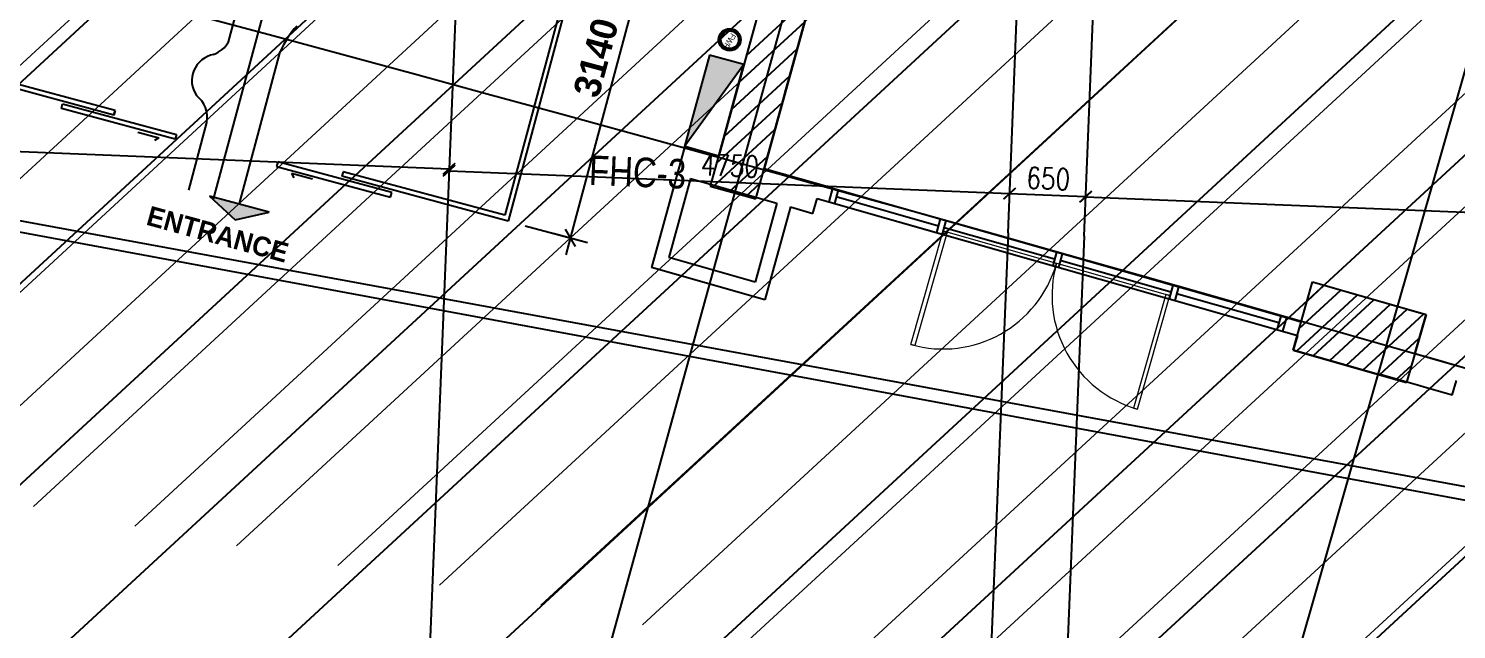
# Model space of a CAD drawing. Extents: x -678889171 to 586587, y -792238163 to 335485.
# Drawn here: x -678729409 to -678717307, y -792186140 to -792181053 of the extents above; entities that cross this region are included whole.
import ezdxf
from ezdxf.enums import TextEntityAlignment as Align

# ---------------------------------------------------------------- set-up
doc = ezdxf.new("R2010")
doc.units = 0
doc.header["$MEASUREMENT"] = 0
doc.layers.get('0').update_dxf_attribs({"color": 8})
for name, color, linetype in [('A-ANNO-LEGN', 252, 'Continuous'), ('A-FLOR-PATT', 252, 'Continuous'), ('A-SITE-PATT', 252, 'Continuous'), ('A-WALL', 252, 'Continuous')]:
    doc.layers.add(name, color=color, linetype=linetype)
for name, color, linetype, lineweight in [('BASEMENT3 LAYOUT$0$HATCH5', 252, 'Continuous', 15), ('Ground floor Towers$0$04-Ground Floor$0$A-DOOR-FULL', 252, 'Continuous', 20), ('Ground floor Towers$0$04-Ground Floor$0$A-GLAZ', 252, 'Continuous', 20)]:
    doc.layers.add(name, color=color, linetype=linetype, lineweight=lineweight)
doc.styles.add('Ground floor Towers$0$$Bas01-Rname$0$EN-SC', font='swissc.ttf')
doc.styles.add('Ground floor Towers$0$$Bas01-Rname$0$EN-SCL', font='swisscl.ttf')
doc.styles.add('Ground floor Towers$0$04-Ground Floor$0$V2-lower ground$0$LEVEL  FOR LICENSE LOWER GR$0$$LG- LEVEL$0$AR-SR', font='sarb.shx')
doc.styles.add('KZT', font='')
doc.styles.add('MtXpl_Arial_Unicode_', font='ARIALUNI.ttf')
doc.styles.add('XR-Axis$0$MOD-E-TEXT', font='romans.shx', dxfattribs={"width": 0.8, "height": 1.8})
doc.styles.get('KZT').set_extended_font_data('AvantGarde LT Medium', bold=True)

# ---------------------------------------------------------------- blocks, each defined once
blk = doc.blocks.new('A$C61C61320')
at = {"layer": 'BASEMENT3 LAYOUT$0$HATCH5'}
h = blk.add_hatch(dxfattribs=at)
h.set_pattern_fill('JIS_WOOD', color=256, scale=1000, style=0)
h.set_pattern_definition([(45, (-845680.2949388556, -470481.0696760565), (-499.9999991609842, 499.9999991609843), [])])
h.paths.add_polyline_path([(12440.74077330553, -169431.9252005816), (13408.27617370361, -243253.7315873399), (7111.185080291936, -248399.4795461658), (-61957.46107163071, -237877.8060760189), (-55832.26724016038, -200866.3395951205), (-20860.02674167091, -206712.4958959252), (-20783.43353955913, -208437.764712235), (-16504.6553898881, -208719.7022090854), (-18718.17453308101, -208569.0044804074), (-18168.17453308101, -169431.9252005816)])
blk = doc.blocks.new('Ground floor Towers$0$04-Ground Floor$0$a-r-00l-facd$0$WATG_DOORDOUBLE_M3')
at = {"layer": 'Ground floor Towers$0$04-Ground Floor$0$A-DOOR-FULL'}
for p, q in [((2199.999999287247, 1.468276605010033e-05), (2200.000000712753, -99.99998531723395)), ((-7.127528078854084e-07, -8.368981070816517e-06), (7.127528078854084e-07, -100.0000083689811))]:
    blk.add_line(p, q, dxfattribs=at)
for points in [[(7.127528078854084e-07, -100.0000083689811), (40.00000071275281, -100.0000077987788), (40.00001545171835, -1199.058316136943), (1.545171835459769e-05, -1199.058316707145)], [(2200.000000712753, -99.99997886421625), (2160.000000712753, -99.99997943441849), (2160.000015465135, -1199.999985887436), (2200.000015465135, -1199.999985317234)]]:
    blk.add_lwpolyline(points, close=True, dxfattribs=at)
for centre, start, end in [((7.127528078854084e-07, -100.0000167199178), 270.0000008170881, 8.137530065835503e-07), ((2200.000000712753, -99.99998535879422), 180.000000813753, 270.0000008170881)]:
    blk.add_arc(centre, 1100, start, end, dxfattribs=at)
at = {"layer": 'Ground floor Towers$0$04-Ground Floor$0$A-GLAZ'}
for p, q in [((-7.127528078854084e-07, -1.482199877500534e-05), (2199.999999287247, 8.229748345911503e-06)), ((7.127528078854084e-07, -100.0000083689811), (2200.000000712753, -99.99998531723395))]:
    blk.add_line(p, q, dxfattribs=at)
blk = doc.blocks.new('XR-Axis$0$_ArchTick')
at = {"const_width": 0.15}
blk.add_lwpolyline([(-0.5, -0.5), (0.5, 0.5)], dxfattribs=at)
blk = doc.blocks.new('GR')
at = {"layer": 'A-FLOR-PATT'}
blk.add_hatch(color=256, dxfattribs=at).paths.add_polyline_path([(80026.19959446556, 5321.355594121883), (80206.71141855967, 6100.724236910532), (80498.97465960542, 6033.032302875245)])
h = blk.add_hatch(color=256, dxfattribs=at)
h.dxf.hatch_style = 1
h.paths.add_polyline_path([(76529.77341564462, 4623.155395119486), (76021.20679731632, 4737.883540422656), (76244.79976409177, 4544.475399397824)])
for p, q in [((78040, 73885), (78040, 4700)), ((83440, 4700), (83440, 73885)), ((82795, 4700), (82795, 46760)), ((88840, 40890), (78293.22533598491, -4381.742082887409)), ((92790, 31670), (83714.52864105641, -5672.920078243362)), ((78040, 21395), (78040, 4700)), ((91118.10905854641, 2089.001083405527), (18801.22155714846, 12365.71643345358)), ((91171.08015799461, 1959.34538576024), (18807.41378333696, 12365.0869826737)), ((81258.19255727346, 9277.331868294703), (80257.50308760584, 4992.650530753966)), ((81258.89165030268, 9280.325191121385), (80318.46283551131, 5253.663660086597)), ((80857.7078922343, 5803.862816130988), (81650.49513229086, 9198.363103257172)), ((76054.94235553441, 4712.369407510151), (77049.52665487582, 9121.160052748395)), ((80647.02084461649, 4901.67846375921), (81647.71031428411, 9186.35980130018)), ((81647.71031507288, 9186.359800457489), (80707.2602528506, 5159.607293676887)), ((81648.4092721215, 9189.35254527201), (80707.30433035427, 5159.796021611535, 3.593219733745174e-09)), ((76128.63692460366, 6048.522156285654), (76772.00657140452, 8900.449420898722)), ((79201.06543441229, 7661.547774295257), (78527.67858034321, 4676.560312886586)), ((79248.88732088909, 7691.764775698392), (78557.89558174634, 4628.738426409754)), ((79748.71922163869, 7425.037882308796), (79122.75571569362, 4654.880697564233)), ((80518.84937261615, 6111.664554547169), (81054.78074041207, 6647.595922343084)), ((80464.98243731819, 5881.020923952572), (81000.91380511387, 6416.952291748254)), ((80411.11550202023, 5650.377293357975), (80947.04686981591, 6186.308661153656)), ((80206.71141855967, 6100.724236910533), (80026.19959446556, 5321.355594121884)), ((80498.97465960542, 6033.032302875246), (80206.71141855967, 6100.724236910533)), ((76276.18231079128, 4683.587869204797), (76569.34454464812, 5983.116642202703)), ((80498.97465960542, 6033.032302875246), (80026.19959446556, 5321.355594121884)), ((80318.46283551131, 5253.663660086597), (80498.97465960542, 6033.032302875246)), ((80357.24856672203, 5419.733662763145), (80893.17993451795, 5955.665030559059)), ((75182.7136812484, 5390.149705777273), (73758.50397712848, 5711.438858442367)), ((75191.51612378524, 5429.169149717255), (73806.3258636053, 5741.655859845501)), ((80303.38163142407, 5189.090032168548), (80839.31299921998, 5725.021399964462)), ((74735.51965103876, 5426.788512504218), (74744.32209357561, 5465.807956444202)), ((74744.32209357561, 5465.807956444202), (75719.80819207517, 5245.746893022945)), ((80278.75534902164, 4987.687054469483), (80785.44606392179, 5494.377769369632)), ((75711.00574953832, 5206.727449082958), (74735.51965103876, 5426.788512504218)), ((75191.51612378524, 5429.169149717238), (75182.7136812484, 5390.149705777254)), ((75182.7136812484, 5390.149705777271), (75191.51612378524, 5429.169149717253)), ((75842.77640876641, 4781.36041956645), (75973.17641098652, 5359.397203686382)), ((75392.02857921664, 5253.341703858566), (75571.53643927656, 5212.84631326507)), ((75571.53643927656, 5212.84631326507), (75535.51528173542, 5189.926704351562)), ((75719.80819207517, 5245.746893022945), (75711.00574953832, 5206.727449082958)), ((80027.19646819145, 5323.976336151423, 4.963926722491036e-07), (79786.83710636152, 4286.213017593011)), ((80026.19959446556, 5321.355594121884), (80318.46283551131, 5253.663660086597)), ((80027.19646819145, 5323.976336151421, 4.96392672248941e-07), (80318.46283551131, 5253.663660086596, 4.963926722489681e-07)), ((80422.06257095141, 4954.217581102625), (80731.57912862382, 5263.734138775035)), ((81293.12809257908, 5018.37620440614, -5.456028364782619e-07), (80707.30433035427, 5159.796021611537, 5.422562722173915e-07)), ((70490, 5050.8140020149), (78040, 5050.8140020149)), ((76586.61999612491, 5050.201792299621), (76577.81755358804, 5011.182348359635)), ((76577.81755358804, 5011.182348359635), (77553.3036520876, 4791.121284938336)), ((77562.10609462445, 4830.140728878324), (76586.61999612491, 5050.201792299621)), ((77142.48832016283, 4989.047023014936), (77133.68587762596, 4950.027579074952)), ((78527.67858034321, 4676.560312886586), (77142.48832016283, 4989.047023014937)), ((78040, 5034.013576340687), (82795, 5034.013576340687)), ((80087.43833796814, 5052.252442388693, 4.302045851553024e-07), (79930.56928340963, 4374.962615196882, 7.644000475726151e-08)), ((80087.43833796814, 5052.252442388692, 4.302045851552888e-07), (80826.24852181476, 4873.901190892657, 2.018182852563986e-07)), ((80257.50308760584, 4992.650530753966), (80647.02084461649, 4901.67846375921)), ((80565.36979288119, 4920.748107735766), (80677.71219332574, 5033.090508180321)), ((81293.12809257908, 5018.37620440614, 1.298065700815285e-08), (81265.87901425269, 4901.50719685181, 1.298065700815285e-08)), ((81293.12809257909, 5018.376204406133, 1.298065700816895e-08), (85181.5540368452, 4079.69716522461, 1.29806570073e-08)), ((81293.12809257908, 5018.376204406133, 1.298065700816895e-08), (85181.55403684522, 4079.69716522461, 1.29806570073e-08)), ((81341.82202928595, 5007.022767570163, 1.298065700816492e-08), (81314.5729509595, 4890.153760015826, 1.298065700816492e-08)), ((82795, 5034.013576340702), (83440, 5034.013576340702)), ((83440, 5032.663694591261), (92790, 5032.663694591261)), ((76885.91362955596, 4916.334407380963), (76706.40576949604, 4956.829797974465)), ((76706.40576949604, 4956.829797974465), (76729.09799826345, 4920.664966757943)), ((78557.89558174634, 4628.738426409754), (77133.68587762596, 4950.027579074955)), ((80826.2485218147, 4873.901190892445), (80669.37946725631, 4196.611363700816)), ((80942.90276136942, 4845.740466971945), (80758.95576931757, 4051.540318256086)), ((80942.90276136942, 4845.740466971946), (81136.69829146948, 4798.95757728867, 1.298065700816471e-08)), ((81136.69829146948, 4798.957577288674, 4.963926722488266e-07), (81167.08726287872, 4925.355856331989, 4.963926722488266e-07)), ((81167.08726287872, 4925.355856331989, 4.963926722488266e-07), (81265.87901425269, 4901.507196851815, 4.963926722488266e-07)), ((81265.87901425266, 4901.507196851815, 1.298065700816873e-08), (82237.10467241395, 4667.050071861273, 1.298065700795168e-08)), ((81265.87901425269, 4901.507196851815, 1.298065700816873e-08), (84181.25843001006, 4197.724846857955, 1.29806570075172e-08)), ((81328.19749012277, 4948.588263792992, 1.298065700816492e-08), (82202.5805862566, 4737.107819491172, 1.29806570079448e-08)), ((81328.19749012275, 4948.588263792992, 1.298065700816492e-08), (82202.58058625652, 4737.107819491192, 1.29806570079448e-08)), ((76529.77341564462, 4623.155395119486), (76021.20679731632, 4737.883540422656)), ((76021.20679731632, 4737.883540422656), (76244.79976409177, 4544.475399397824)), ((77553.3036520876, 4791.121284938336), (77562.10609462445, 4830.140728878324)), ((82216.66034403909, 4795.432436495992, 1.298065700793792e-08), (82188.50082847395, 4678.783202486346, 1.298065700795168e-08)), ((82216.66034403909, 4795.432436495992, 1.298065700793792e-08), (82188.50082847395, 4678.783202486346, 1.298065700795168e-08)), ((82265.26418797899, 4783.699305870909, 1.298065700793792e-08), (82237.10467241396, 4667.050071861267, 1.298065700795168e-08)), ((82265.26418797899, 4783.699305870909, 1.298065700793792e-08), (82237.10467241396, 4667.050071861267, 1.298065700795168e-08)), ((82251.17934056505, 4725.353605349675, 1.298065700793257e-08), (83198.8550495801, 4496.146429590338, 1.298065700769399e-08)), ((76244.79976409177, 4544.475399397824), (76529.77341564462, 4623.155395119486)), ((78039.99999999983, 4700.000000000771), (78039.99999999983, -487.7180278771557)), ((79122.75571569364, 4654.880697564232), (79056.63281480476, 4362.258480400121)), ((82794.99999999983, 4700.000000000771), (82794.99999999983, -487.7180278771557)), ((83439.99999999985, 4700.000002362132), (83439.99999999985, -487.7180255157946)), ((78704.20669032841, 4595.676975965318), (79236.00537383126, 4475.508138537742)), ((78943.38315666714, 4541.631039426613), (79236.00537383126, 4475.50813853774)), ((79044.39440199375, 4580.318612591969), (79134.99412850465, 4436.820565372383)), ((83213.03914274217, 4554.903250127912, 1.298065700773447e-08), (83184.879629242, 4438.254024672166, 1.298065700773444e-08)), ((83261.64298668213, 4543.170119502832, 1.298065700773447e-08), (83233.4834731819, 4426.520894047086, 1.298065700773444e-08)), ((84195.24661367491, 4255.670123150408, 1.298065700747404e-08), (83247.47165684664, 4484.466170339444, 1.298065700676536e-08)), ((80669.37946725631, 4196.611363700818), (79930.56928340963, 4374.962615196886)), ((85249.5793155945, 3807.306477707356), (85391.11450052315, 4390.374047914457)), ((85308.4306360269, 4049.068729471543, 1.654944522208894e-07), (85391.11450131203, 4390.374047071534)), ((85308.4306360269, 4049.068729471543, 1.654944522208894e-07), (85391.11450131191, 4390.374047071767)), ((85351.37895588682, 4226.679716545739), (85490.86066912871, 4366.161429787637)), ((85391.11450052315, 4390.374047914457), (86362.89378420166, 4154.48207303337)), ((85391.11450131203, 4390.374047071534), (86362.56350294792, 4155.537688912077, -1.574643537292502e-06)), ((85391.11450131191, 4390.374047071767), (86362.89378499042, 4154.48207219068)), ((80758.95576931757, 4051.540318256085), (79786.83710636152, 4286.213017593011)), ((84209.41794282204, 4314.374069462407, 1.298065700750339e-08), (84181.25843001004, 4197.724846857922, 1.298065700751726e-08)), ((84209.41794282204, 4314.374069462407, 1.298065700750339e-08), (84181.25843001006, 4197.724846857922, 1.298065700751726e-08)), ((84258.02178676185, 4302.640938837321, 1.298065700750339e-08), (84229.86227395007, 4185.991716232837, 1.298065700751726e-08)), ((84258.02178676182, 4302.640938837321, 1.298065700750339e-08), (84229.86227395007, 4185.991716232837, 1.298065700751726e-08)), ((85119.23556097515, 4032.616098283442, 1.298065700816492e-08), (84243.85045761475, 4243.936992525344, 1.298065700751038e-08)), ((85119.23556097515, 4032.616098283442, 1.298065700816492e-08), (84243.85045761475, 4243.936992525332, 1.298065700751038e-08)), ((85278.53124791465, 3800.278617980308), (85775.35519379156, 4297.102563857217)), ((85294.71239394473, 3993.236459307023), (85633.10793146014, 4331.631996822427)), ((85420.77851024608, 3765.749185015098), (85917.6024561231, 4262.573130892124)), ((84181.25843001004, 4197.724846857926, 1.298065700751726e-08), (85154.3049585187, 3962.828157670292, 1.298065700729978e-08)), ((84181.25843001006, 4197.724846857926, 1.298065700751726e-08), (85154.30495851871, 3962.828157670292, 1.298065700729978e-08)), ((85563.02577257738, 3731.219752049772), (86059.8497184543, 4228.043697926681)), ((85705.27303490869, 3696.690319084446), (86202.09698078583, 4193.514264961588)), ((85847.52029724012, 3662.160886119236), (86344.34424311738, 4158.984831996495)), ((86362.89378420166, 4154.48207303337), (86221.35859927301, 3571.41450282627)), ((86281.20406803949, 3817.953563060022), (86362.89378499053, 4154.482072190542)), ((85132.86010013841, 4091.050602060607, 1.298065700816492e-08), (85105.61102181184, 3974.181594506275, 1.298065700816492e-08)), ((85132.86010013841, 4091.050602060607, 1.298065700816492e-08), (85105.61102181184, 3974.181594506275, 1.298065700816492e-08)), ((85181.55403684522, 4079.697165224626, 1.298065700816492e-08), (85154.30495851865, 3962.828157670293, 1.298065700816492e-08)), ((85181.55403684522, 4079.697165224626, 1.298065700816492e-08), (85154.30495851865, 3962.828157670293, 1.298065700816492e-08)), ((85181.55403684365, 4079.697165224985, 1.298065700728549e-08), (85308.4306360269, 4049.068729471541, 1.277826787955748e-08)), ((85181.55403684365, 4079.697165224985, 1.298065700728549e-08), (85308.4306360269, 4049.068729471541, 1.277826787955748e-08)), ((85154.30495851941, 3962.828157670113, 1.298065700912863e-08), (85280.45119381149, 3932.376034204846, 1.338945339714528e-08)), ((85154.30495851941, 3962.828157670113, 1.298065700912863e-08), (85280.45119381149, 3932.376034204846, 1.338945339714528e-08)), ((85280.45119381149, 3932.376034204847, 1.873227550737259e-06), (85249.50225127174, 3806.112934066914, 1.866904329440524e-06)), ((85280.45119381149, 3932.376034204847, 1.873227550737259e-06), (85249.50225127174, 3806.112934066914, 1.866904329440524e-06)), ((85989.76755957166, 3627.631453154143), (86313.6167403534, 3951.480633935891)), ((85249.50225127174, 3806.112934066913, 1.886217080627835e-06), (86221.3789413221, 3571.498647799074, 2.197292101277607e-06)), ((86221.35859927301, 3571.41450282627), (85249.5793155945, 3807.306477707356)), ((86475.6656962242, 3770.546117093298), (86281.20406803949, 3817.953563060022)), ((86132.01482190297, 3593.102020188584), (86256.9501784112, 3718.037376696826)), ((86612.29834155069, 3479.845290662488), (86643.17786130909, 3606.124568201951))]:
    blk.add_line(p, q, dxfattribs=at)
for radius in [93.75000000000001, 75.00000000000003]:
    blk.add_circle((80371.72399676684, 6238.917607433395), radius, dxfattribs=at)
for centre, radius, start, end in [((-55662.04957586701, -578844.6859266991), 607202.9587322306, 74.22143378566328, 89.82613372100917), ((-55662.04957586701, -578844.6859266991), 599702.9587322306, 74.22143378566328, 89.82613372100917), ((80371.72399676684, 6238.917607433395), 84.375, 59.77494156047077, 239.7749415604708), ((80371.72399676684, 6238.917607433395), 84.375, 239.7749415604708, 59.77494156047077), ((77380.00915779026, 5657.093775194358), 873.7665734126263, 141.0713170800009, 158.0916171623713), ((76057.07842977405, 5716.454217374925), 225.9475485327803, 102.8750551965295, 216.0838292626601), ((75910.30355315415, 6164.225967467103), 247.0968089846979, 292.9696588800297, 332.0790482453505), ((75736.2968456584, 5388.75123265485), 238.6914063947779, 352.935939847883, 54.62613193914365), ((-55662.04957457513, -578844.6859269965), 599702.9587322306, 76.25891439759238, 76.28965673883714), ((-55662.04957457513, -578844.6859269965), 599452.9587322306, 76.27038401067786, 76.33304645008012)]:
    blk.add_arc(centre, radius, start, end, dxfattribs=at)
at = {"layer": 'A-FLOR-PATT', "xscale": 100, "yscale": 100, "zscale": 100}
for p in [(78040, 5050.8140020149), (82795, 5034.013576340687), (83440, 5034.013576340702)]:
    blk.add_blockref('XR-Axis$0$_ArchTick', p, dxfattribs=at)
at = {"layer": 'A-FLOR-PATT'}
for name, p, xscale, yscale, zscale, rotation in [('XR-Axis$0$_ArchTick', (78040, 5034.013576340687), 100, 100, 100, 180), ('XR-Axis$0$_ArchTick', (82795, 5034.013576340702), 100, 100, 100, 180), ('XR-Axis$0$_ArchTick', (83440, 5032.663694591261), 100, 100, 100, 180), ('Ground floor Towers$0$04-Ground Floor$0$a-r-00l-facd$0$WATG_DOORDOUBLE_M3', (82265.2641903942, 4783.699313114577, 1.298065702510442e-08), 0.9090909090909003, 0.9090909090909003, 0.9090909090909003, 346.4282634546708)]:
    blk.add_blockref(name, p, dxfattribs=dict(at, xscale=xscale, yscale=yscale, zscale=zscale, rotation=rotation))
at = {"layer": 'A-FLOR-PATT', "style": 'KZT'}
for s, height, rotation, p in [('3140', 225, 77.26690400591552, (79279.92828826404, 5690.712243703586)), ('ENTRANCE', 165.4571377264801, 347, (75485.37984310651, 4475.302671802154))]:
    blk.add_text(s, height=height, rotation=rotation, dxfattribs=at).set_placement(p)
at = {"layer": 'A-FLOR-PATT', "style": 'MtXpl_Arial_Unicode_', "width": 0.8}
blk.add_text('FWR', height=50.00000000000001, rotation=239.7749415609168, dxfattribs=at).set_placement((80383.05401954886, 6298.821138393178))
blk.add_text('FHC-3', height=250, dxfattribs=at).set_placement((79226.25004788225, 4962.742346351442, 2.148623353338793e-06))
at = {"layer": 'A-FLOR-PATT', "char_height": 180, "attachment_point": 5, "style": 'XR-Axis$0$MOD-E-TEXT'}
for s, insert in [('\\A1;4750', (80417.5, 5174.013576340687)), ('\\A1;650', (83117.5, 5174.013576340702))]:
    blk.add_mtext(s, dxfattribs=dict(at, insert=insert))
at = {"layer": 'A-FLOR-PATT', "style": 'Ground floor Towers$0$04-Ground Floor$0$V2-lower ground$0$LEVEL  FOR LICENSE LOWER GR$0$$LG- LEVEL$0$AR-SR', "flags": 12}
for tag, p in [('L', (30296.07288644527, 72859.53473235783)), ('P', (30237.50458115668, 72203.99769414036))]:
    blk.add_attdef(tag, text='', height=500, dxfattribs=at).set_placement(p, align=Align.RIGHT)
at = {"layer": 'A-FLOR-PATT'}
for tag, p, height, style in [('N', (85492.25876324323, 56633.4995742733), 250, 'Ground floor Towers$0$$Bas01-Rname$0$EN-SC'), ('N', (89389.48149106537, 56633.4995742733), 250, 'Ground floor Towers$0$$Bas01-Rname$0$EN-SC'), ('N', (94597.61363499537, 56633.4995742733), 250, 'Ground floor Towers$0$$Bas01-Rname$0$EN-SC'), ('AN', (85922.66280553787, 56313.08159666645), 200, 'Ground floor Towers$0$$Bas01-Rname$0$EN-SCL'), ('AN', (89819.88553336001, 56313.08159666645), 200, 'Ground floor Towers$0$$Bas01-Rname$0$EN-SCL'), ('AN', (95028.01767729002, 56313.08159666645), 200, 'Ground floor Towers$0$$Bas01-Rname$0$EN-SCL'), ('SN', (85299.47460008037, 56025.08594095582), 200, 'Ground floor Towers$0$$Bas01-Rname$0$EN-SCL'), ('F', (85927.04975899268, 56008.67972904726), 200, 'Ground floor Towers$0$$Bas01-Rname$0$EN-SCL'), ('SN', (89196.69732790251, 56025.08594095582), 200, 'Ground floor Towers$0$$Bas01-Rname$0$EN-SCL'), ('F', (89824.27248681482, 56008.67972904726), 200, 'Ground floor Towers$0$$Bas01-Rname$0$EN-SCL'), ('SN', (94404.82947183252, 56025.08594095582), 200, 'Ground floor Towers$0$$Bas01-Rname$0$EN-SCL'), ('F', (95032.40463074483, 56008.67972904726), 200, 'Ground floor Towers$0$$Bas01-Rname$0$EN-SCL')]:
    blk.add_attdef(tag, p, '', height=height, dxfattribs=dict(at, style=style))
at = {"layer": 'A-FLOR-PATT', "style": 'Ground floor Towers$0$$Bas01-Rname$0$EN-SCL', "width": 0.8}
for p in [(85305.16036184286, 56295.1433535593), (89202.383089665, 56295.1433535593), (94410.51523359501, 56295.1433535593)]:
    blk.add_attdef('FN', p, '', height=250, dxfattribs=at)

msp = doc.modelspace()

# ---------------------------------------------------------------- block references
at = {"layer": 'A-SITE-PATT', "rotation": 357.6731745000001}
msp.add_blockref('A$C61C61320', (-678706236.4347705, -791940527.995869, -212772), dxfattribs=at)

# ---------------------------------------------------------------- next in the draw order: block references
at = {"layer": 'A-WALL', "rotation": 357.6731745000001}
msp.add_blockref('GR', (-678804025.0995113, -792184118.4910543, -212772), dxfattribs=at)

# ---------------------------------------------------------------- next in the draw order: hatches: boundary and pattern name
at = {"layer": 'A-ANNO-LEGN'}
h = msp.add_hatch(dxfattribs=at)
h.set_pattern_fill('ANSI31', color=256, scale=10000, angle=-2.326825500000001)
h.set_pattern_definition([(42.6731745, (-679564563.7146958, -792179516.537627), (-847.2693918303064, 919.0400305032981), [])])
h.paths.add_polyline_path([(-678777672.8996642, -792179735.1176345), (-678770187.1392597, -792139007.139102), (-678733063.7379951, -792148537.2472874), (-678731444.0167841, -792108675.140868), (-678688692.2204224, -792110162.0728618), (-678692240.0211401, -792193145.4692618), (-678709626.0473782, -792200229.2193018), (-678779081.755804, -792187036.6399584)])

doc.saveas('drawing.dxf')
